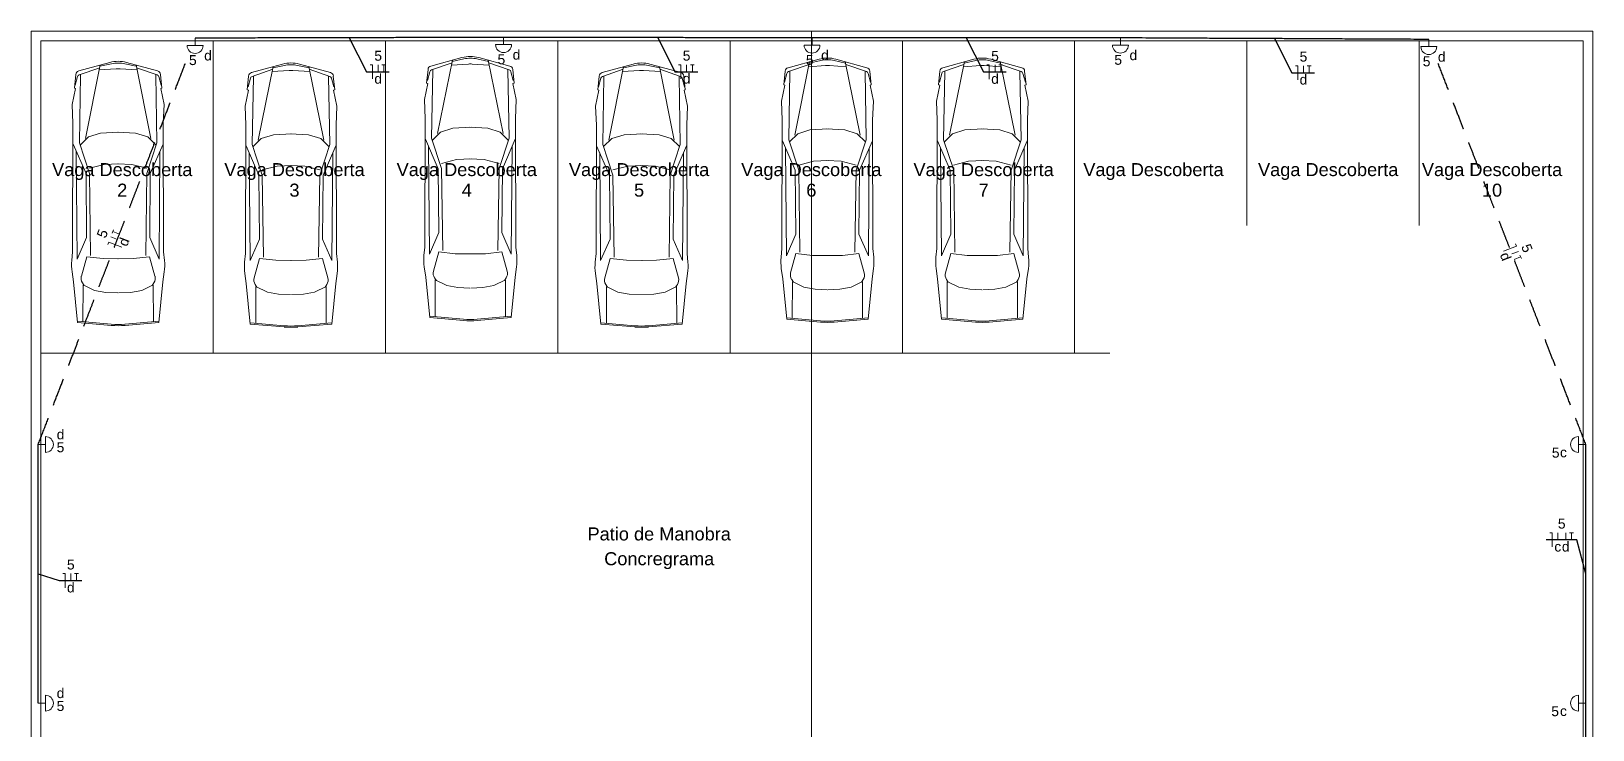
# Model space of a CAD drawing. Header units: inches. Extents: x 82 to 150, y -19 to 82.
# Drawn here: x 88.79 to 116.51, y 37.57 to 49.97 of the extents above; entities that cross this region are included whole.
import ezdxf
from ezdxf.enums import TextEntityAlignment as Align

# ---------------------------------------------------------------- set-up
doc = ezdxf.new("R2010")
doc.units = ezdxf.units.IN
doc.header["$MEASUREMENT"] = 0
doc.linetypes.add('Dashed', pattern=[0.75, 0.5, -0.25])
for name, color, linetype, lineweight in [('BASE', 7, 'Continuous', 5), ('EL-Condutos', 8, 'Continuous', 30), ('EL-Fios', 1, 'Continuous', 20), ('EL-Textos fios', 7, 'Continuous', 30), ('EL-Textos pontos', 5, 'Continuous', 30), ('MOVEIS', 253, 'Continuous', 20), ('P-SIMBOL', 5, 'Continuous', 20), ('TEXTO', 7, 'Continuous', 20)]:
    doc.layers.add(name, color=color, linetype=linetype, lineweight=lineweight)
doc.styles.add('Arial', font='arial.ttf')

msp = doc.modelspace()

# ---------------------------------------------------------------- linework, layer by layer
at = {"layer": 'BASE'}
for p, q in [((88.794, 49.97), (116.508, 49.97)), ((88.794, 20.86), (88.794, 49.97)), ((102.639, 49.97), (102.639, 11.398)), ((102.639, 11.398), (102.639, 49.97)), ((116.508, 49.97), (116.508, -2.309)), ((88.967, 49.797), (116.335, 49.797)), ((88.967, 20.86), (88.967, 49.797)), ((92.024, 44.259), (92.024, 49.797)), ((95.082, 44.259), (95.082, 49.797)), ((98.139, 44.259), (98.139, 49.797)), ((101.197, 44.259), (101.197, 49.797)), ((104.255, 44.259), (104.255, 49.797)), ((107.312, 44.259), (107.312, 49.797)), ((110.37, 46.524), (110.37, 49.797)), ((113.427, 46.524), (113.427, 49.797)), ((116.335, 49.797), (116.335, -2.309)), ((88.967, 44.259), (107.938, 44.259))]:
    msp.add_line(p, q, dxfattribs=at)
at = {"layer": 'EL-Condutos', "linetype": 'Dashed'}
for points in [[(88.917, 42.637), (89.049, 42.978), (89.172, 43.298), (89.288, 43.598), (89.396, 43.879), (89.499, 44.144), (89.595, 44.392), (89.685, 44.627), (89.771, 44.85), (89.853, 45.061), (89.931, 45.263), (90.006, 45.457), (90.078, 45.644), (90.149, 45.826), (90.218, 46.005), (90.286, 46.182), (90.354, 46.358), (90.423, 46.535), (90.492, 46.715), (90.563, 46.899), (90.636, 47.088), (90.712, 47.285), (90.791, 47.489), (90.874, 47.704), (90.961, 47.93), (91.054, 48.169), (91.152, 48.423), (91.256, 48.692), (91.367, 48.979), (91.485, 49.285), (91.611, 49.612)], [(116.385, 42.637), (116.253, 42.977), (116.129, 43.296), (116.013, 43.594), (115.905, 43.875), (115.802, 44.138), (115.706, 44.386), (115.615, 44.621), (115.53, 44.842), (115.448, 45.053), (115.37, 45.254), (115.295, 45.447), (115.222, 45.634), (115.152, 45.816), (115.083, 45.994), (115.015, 46.171), (114.946, 46.346), (114.878, 46.523), (114.808, 46.702), (114.737, 46.886), (114.664, 47.074), (114.588, 47.27), (114.509, 47.474), (114.426, 47.688), (114.339, 47.913), (114.246, 48.152), (114.148, 48.405), (114.044, 48.673), (113.933, 48.96), (113.815, 49.265), (113.689, 49.59)]]:
    msp.add_spline(points, degree=3, dxfattribs=at)
at = {"layer": 'EL-Condutos', "linetype": 'Continuous'}
for points in [[(97.177, 49.861), (96.912, 49.86), (96.664, 49.859), (96.432, 49.859), (96.215, 49.858), (96.011, 49.858), (95.819, 49.857), (95.638, 49.857), (95.467, 49.856), (95.304, 49.856), (95.149, 49.855), (95, 49.855), (94.855, 49.855), (94.715, 49.854), (94.576, 49.854), (94.439, 49.854), (94.302, 49.853), (94.164, 49.853), (94.023, 49.853), (93.879, 49.852), (93.73, 49.852), (93.574, 49.851), (93.412, 49.851), (93.24, 49.851), (93.06, 49.85), (92.868, 49.85), (92.664, 49.849), (92.446, 49.849), (92.214, 49.848), (91.966, 49.847), (91.702, 49.847)], [(102.651, 49.852), (102.386, 49.852), (102.138, 49.853), (101.906, 49.853), (101.689, 49.854), (101.485, 49.854), (101.293, 49.854), (101.112, 49.854), (100.941, 49.855), (100.779, 49.855), (100.623, 49.855), (100.474, 49.855), (100.33, 49.856), (100.189, 49.856), (100.051, 49.856), (99.914, 49.856), (99.777, 49.856), (99.639, 49.857), (99.498, 49.857), (99.354, 49.857), (99.204, 49.857), (99.049, 49.858), (98.886, 49.858), (98.715, 49.858), (98.535, 49.858), (98.343, 49.859), (98.139, 49.859), (97.922, 49.859), (97.69, 49.86), (97.442, 49.86), (97.177, 49.861)], [(108.124, 49.852), (107.86, 49.852), (107.612, 49.852), (107.38, 49.852), (107.163, 49.852), (106.959, 49.852), (106.767, 49.852), (106.586, 49.852), (106.415, 49.852), (106.252, 49.852), (106.097, 49.852), (105.948, 49.852), (105.803, 49.852), (105.663, 49.852), (105.525, 49.852), (105.388, 49.852), (105.25, 49.852), (105.112, 49.852), (104.972, 49.852), (104.827, 49.852), (104.678, 49.852), (104.523, 49.852), (104.36, 49.852), (104.189, 49.852), (104.008, 49.852), (103.816, 49.852), (103.612, 49.852), (103.395, 49.852), (103.163, 49.852), (102.915, 49.852), (102.651, 49.852)], [(113.598, 49.824), (113.333, 49.826), (113.085, 49.827), (112.853, 49.828), (112.636, 49.829), (112.432, 49.83), (112.24, 49.831), (112.06, 49.832), (111.889, 49.833), (111.726, 49.834), (111.571, 49.835), (111.421, 49.835), (111.277, 49.836), (111.136, 49.837), (110.998, 49.838), (110.861, 49.838), (110.724, 49.839), (110.586, 49.84), (110.445, 49.84), (110.301, 49.841), (110.152, 49.842), (109.996, 49.843), (109.834, 49.843), (109.663, 49.844), (109.482, 49.845), (109.29, 49.846), (109.086, 49.847), (108.869, 49.848), (108.637, 49.849), (108.389, 49.851), (108.124, 49.852)], [(88.917, 38.046), (88.917, 38.268), (88.917, 38.476), (88.917, 38.671), (88.917, 38.853), (88.917, 39.024), (88.917, 39.185), (88.917, 39.337), (88.917, 39.48), (88.917, 39.616), (88.917, 39.747), (88.917, 39.872), (88.917, 39.993), (88.917, 40.111), (88.917, 40.227), (88.917, 40.342), (88.917, 40.457), (88.917, 40.573), (88.917, 40.691), (88.917, 40.812), (88.917, 40.937), (88.917, 41.067), (88.917, 41.203), (88.917, 41.347), (88.917, 41.499), (88.917, 41.66), (88.917, 41.831), (88.917, 42.013), (88.917, 42.207), (88.917, 42.415), (88.917, 42.637)], [(116.385, 38.047), (116.385, 38.269), (116.385, 38.477), (116.385, 38.671), (116.385, 38.853), (116.385, 39.024), (116.385, 39.185), (116.385, 39.337), (116.385, 39.48), (116.385, 39.616), (116.385, 39.747), (116.385, 39.872), (116.385, 39.993), (116.385, 40.111), (116.385, 40.227), (116.385, 40.342), (116.385, 40.457), (116.385, 40.573), (116.385, 40.69), (116.385, 40.812), (116.385, 40.937), (116.385, 41.067), (116.385, 41.203), (116.385, 41.347), (116.385, 41.498), (116.385, 41.659), (116.385, 41.83), (116.385, 42.012), (116.385, 42.207), (116.385, 42.415), (116.385, 42.637)], [(116.385, 33.45), (116.385, 33.672), (116.385, 33.88), (116.385, 34.075), (116.385, 34.257), (116.385, 34.429), (116.385, 34.59), (116.385, 34.742), (116.385, 34.885), (116.385, 35.022), (116.385, 35.152), (116.385, 35.278), (116.385, 35.399), (116.385, 35.517), (116.385, 35.633), (116.385, 35.748), (116.385, 35.863), (116.385, 35.979), (116.385, 36.098), (116.385, 36.219), (116.385, 36.344), (116.385, 36.475), (116.385, 36.611), (116.385, 36.755), (116.385, 36.907), (116.385, 37.068), (116.385, 37.239), (116.385, 37.422), (116.385, 37.616), (116.385, 37.824), (116.385, 38.047)]]:
    msp.add_spline(points, degree=3, dxfattribs=at)
at = {"layer": 'EL-Fios', "color": 5}
for p, q in [((94.807, 49.373), (94.849, 49.373)), ((94.849, 49.123), (94.849, 49.373)), ((94.951, 49.248), (94.951, 49.373)), ((95.019, 49.373), (95.086, 49.373)), ((95.053, 49.248), (95.053, 49.373)), ((100.282, 49.376), (100.324, 49.376)), ((100.324, 49.126), (100.324, 49.376)), ((100.425, 49.251), (100.425, 49.376)), ((100.494, 49.376), (100.561, 49.376)), ((100.527, 49.251), (100.527, 49.376)), ((105.755, 49.372), (105.797, 49.372)), ((105.797, 49.122), (105.797, 49.372)), ((105.899, 49.247), (105.899, 49.372)), ((105.968, 49.372), (106.034, 49.372)), ((106.001, 49.247), (106.001, 49.372)), ((111.229, 49.358), (111.271, 49.358)), ((111.271, 49.108), (111.271, 49.358)), ((111.373, 49.233), (111.373, 49.358)), ((111.441, 49.358), (111.508, 49.358)), ((111.474, 49.233), (111.474, 49.358)), ((90.322, 46.276), (90.206, 46.321)), ((90.23, 46.385), (90.254, 46.447)), ((90.359, 46.371), (90.242, 46.416)), ((90.154, 46.187), (90.169, 46.226)), ((90.402, 46.136), (90.169, 46.226)), ((114.921, 46.066), (115.154, 46.157)), ((115.074, 46.017), (115.191, 46.062)), ((115.139, 46.196), (115.154, 46.157)), ((115.111, 45.922), (115.228, 45.967)), ((115.216, 45.998), (115.24, 45.936)), ((115.743, 41.071), (115.785, 41.071)), ((115.785, 40.821), (115.785, 41.071)), ((115.887, 40.946), (115.887, 41.071)), ((116.028, 40.946), (116.028, 41.071)), ((116.096, 41.071), (116.163, 41.071)), ((116.13, 40.946), (116.13, 41.071)), ((89.352, 40.346), (89.394, 40.346)), ((89.394, 40.096), (89.394, 40.346)), ((89.496, 40.221), (89.496, 40.346)), ((89.564, 40.346), (89.631, 40.346)), ((89.598, 40.221), (89.598, 40.346))]:
    msp.add_line(p, q, dxfattribs=at)
at = {"layer": 'EL-Textos fios'}
for p, q in [((94.439, 49.854), (94.745, 49.248)), ((99.914, 49.856), (100.219, 49.251)), ((105.388, 49.852), (105.693, 49.247)), ((110.861, 49.838), (111.167, 49.233)), ((94.745, 49.248), (95.149, 49.248)), ((100.219, 49.251), (100.623, 49.251)), ((105.693, 49.247), (106.097, 49.247)), ((111.167, 49.233), (111.57, 49.233)), ((116.226, 40.946), (115.681, 40.946)), ((116.385, 40.342), (116.226, 40.946)), ((88.917, 40.342), (89.29, 40.221)), ((89.29, 40.221), (89.693, 40.221))]:
    msp.add_line(p, q, dxfattribs=at)
at = {"layer": 'MOVEIS'}
for p, q in [((89.636, 49.265), (90.188, 49.416)), ((90.019, 49.372), (89.756, 48.068)), ((90.014, 49.348), (90.219, 49.392)), ((90.659, 49.348), (90.454, 49.392)), ((91.037, 49.265), (90.485, 49.416)), ((90.654, 49.372), (90.917, 48.068)), ((92.704, 49.236), (93.255, 49.387)), ((93.086, 49.343), (92.823, 48.039)), ((93.082, 49.319), (93.286, 49.363)), ((93.726, 49.319), (93.522, 49.363)), ((94.104, 49.236), (93.553, 49.387)), ((93.722, 49.343), (93.984, 48.039)), ((95.887, 49.352), (96.438, 49.503)), ((96.262, 49.41), (95.896, 49.283)), ((96.269, 49.459), (96.007, 48.155)), ((96.553, 49.388), (96.252, 49.369)), ((96.265, 49.435), (96.469, 49.479)), ((96.622, 49.388), (96.922, 49.369)), ((96.909, 49.435), (96.705, 49.479)), ((97.287, 49.352), (96.736, 49.503)), ((96.905, 49.459), (97.168, 48.155)), ((96.913, 49.41), (97.278, 49.283)), ((98.926, 49.236), (99.477, 49.387)), ((99.308, 49.343), (99.045, 48.039)), ((99.304, 49.319), (99.508, 49.363)), ((99.948, 49.319), (99.744, 49.363)), ((100.326, 49.236), (99.775, 49.387)), ((99.943, 49.343), (100.206, 48.039)), ((102.225, 49.323), (102.776, 49.474)), ((102.599, 49.381), (102.234, 49.254)), ((102.607, 49.43), (102.344, 48.126)), ((102.89, 49.359), (102.589, 49.34)), ((102.603, 49.406), (102.807, 49.45)), ((102.959, 49.359), (103.26, 49.34)), ((103.247, 49.406), (103.043, 49.45)), ((103.625, 49.323), (103.073, 49.474)), ((103.242, 49.43), (103.505, 48.126)), ((103.25, 49.381), (103.616, 49.254)), ((104.974, 49.323), (105.525, 49.474)), ((105.348, 49.381), (104.983, 49.254)), ((105.356, 49.43), (105.093, 48.126)), ((105.639, 49.359), (105.339, 49.34)), ((105.352, 49.406), (105.556, 49.45)), ((105.708, 49.359), (106.009, 49.34)), ((105.996, 49.406), (105.792, 49.45)), ((106.374, 49.323), (105.823, 49.474)), ((105.992, 49.43), (106.254, 48.126)), ((105.999, 49.381), (106.365, 49.254)), ((89.56, 48.96), (89.585, 49.204)), ((89.616, 49.164), (89.573, 49.01)), ((90.011, 49.323), (89.646, 49.196)), ((89.669, 49.198), (89.65, 47.988)), ((90.302, 49.301), (90.001, 49.283)), ((90.371, 49.301), (90.672, 49.283)), ((90.662, 49.323), (91.027, 49.196)), ((91.004, 49.198), (91.023, 47.988)), ((91.057, 49.164), (91.1, 49.01)), ((91.113, 48.96), (91.088, 49.204)), ((92.628, 48.931), (92.652, 49.175)), ((92.683, 49.135), (92.641, 48.981)), ((93.079, 49.294), (92.713, 49.167)), ((92.736, 49.169), (92.717, 47.959)), ((93.369, 49.272), (93.069, 49.254)), ((93.439, 49.272), (93.739, 49.254)), ((93.729, 49.294), (94.095, 49.167)), ((94.072, 49.169), (94.091, 47.959)), ((94.125, 49.135), (94.167, 48.981)), ((94.18, 48.931), (94.155, 49.175)), ((95.811, 49.047), (95.836, 49.291)), ((95.867, 49.251), (95.824, 49.097)), ((95.92, 49.285), (95.9, 48.074)), ((97.255, 49.285), (97.274, 48.074)), ((97.308, 49.251), (97.35, 49.097)), ((97.363, 49.047), (97.339, 49.291)), ((98.849, 48.931), (98.874, 49.175)), ((98.905, 49.135), (98.863, 48.981)), ((99.3, 49.294), (98.935, 49.167)), ((98.958, 49.169), (98.939, 47.959)), ((99.591, 49.272), (99.29, 49.254)), ((99.66, 49.272), (99.961, 49.254)), ((99.951, 49.294), (100.317, 49.167)), ((100.293, 49.169), (100.312, 47.959)), ((100.346, 49.135), (100.389, 48.981)), ((100.402, 48.931), (100.377, 49.175)), ((102.148, 49.018), (102.173, 49.262)), ((102.204, 49.222), (102.162, 49.068)), ((102.257, 49.256), (102.238, 48.045)), ((103.592, 49.256), (103.611, 48.045)), ((103.645, 49.222), (103.688, 49.068)), ((103.701, 49.018), (103.676, 49.262)), ((104.898, 49.018), (104.922, 49.262)), ((104.953, 49.222), (104.911, 49.068)), ((105.006, 49.256), (104.987, 48.045)), ((106.341, 49.256), (106.361, 48.045)), ((106.394, 49.222), (106.437, 49.068)), ((106.45, 49.018), (106.425, 49.262)), ((89.521, 48.669), (89.58, 48.955)), ((89.58, 48.955), (89.56, 48.96)), ((91.093, 48.955), (91.113, 48.96)), ((91.152, 48.669), (91.093, 48.955)), ((92.588, 48.64), (92.648, 48.926)), ((92.648, 48.926), (92.628, 48.931)), ((94.16, 48.926), (94.18, 48.931)), ((94.219, 48.64), (94.16, 48.926)), ((95.772, 48.756), (95.831, 49.042)), ((95.831, 49.042), (95.811, 49.047)), ((97.343, 49.042), (97.363, 49.047)), ((97.403, 48.756), (97.343, 49.042)), ((98.81, 48.64), (98.87, 48.926)), ((98.87, 48.926), (98.849, 48.931)), ((100.382, 48.926), (100.402, 48.931)), ((100.441, 48.64), (100.382, 48.926)), ((102.109, 48.727), (102.168, 49.013)), ((102.168, 49.013), (102.148, 49.018)), ((103.681, 49.013), (103.701, 49.018)), ((103.74, 48.727), (103.681, 49.013)), ((104.858, 48.727), (104.918, 49.013)), ((104.918, 49.013), (104.898, 49.018)), ((106.43, 49.013), (106.45, 49.018)), ((106.489, 48.727), (106.43, 49.013)), ((89.535, 48.332), (89.521, 48.669)), ((91.138, 48.332), (91.152, 48.669)), ((92.602, 48.303), (92.588, 48.64)), ((94.205, 48.303), (94.219, 48.64)), ((95.786, 48.418), (95.772, 48.756)), ((97.389, 48.418), (97.403, 48.756)), ((98.824, 48.303), (98.81, 48.64)), ((100.427, 48.303), (100.441, 48.64)), ((102.123, 48.389), (102.109, 48.727)), ((103.726, 48.389), (103.74, 48.727)), ((104.872, 48.389), (104.858, 48.727)), ((106.475, 48.389), (106.489, 48.727)), ((89.529, 46.054), (89.535, 48.332)), ((91.144, 46.054), (91.138, 48.332)), ((92.596, 46.025), (92.602, 48.303)), ((94.212, 46.025), (94.205, 48.303)), ((95.78, 46.141), (95.786, 48.418)), ((96.276, 48.247), (96.06, 48.18)), ((96.602, 48.265), (96.276, 48.247)), ((96.572, 48.265), (96.898, 48.247)), ((96.898, 48.247), (97.114, 48.18)), ((97.395, 46.141), (97.389, 48.418)), ((98.818, 46.025), (98.824, 48.303)), ((100.433, 46.025), (100.427, 48.303)), ((102.117, 46.112), (102.123, 48.389)), ((102.94, 48.236), (102.614, 48.218)), ((102.91, 48.236), (103.235, 48.218)), ((103.732, 46.112), (103.726, 48.389)), ((104.866, 46.112), (104.872, 48.389)), ((105.689, 48.236), (105.363, 48.218)), ((105.659, 48.236), (105.985, 48.218)), ((106.482, 46.112), (106.475, 48.389)), ((89.539, 47.966), (89.766, 47.444)), ((89.65, 47.988), (89.828, 47.447)), ((89.81, 48.093), (89.663, 47.951)), ((90.026, 48.16), (89.81, 48.093)), ((90.351, 48.178), (90.026, 48.16)), ((90.321, 48.178), (90.647, 48.16)), ((90.647, 48.16), (90.863, 48.093)), ((91.023, 47.988), (90.845, 47.447)), ((90.863, 48.093), (91.01, 47.951)), ((91.134, 47.966), (90.907, 47.444)), ((92.717, 47.959), (92.895, 47.418)), ((92.877, 48.064), (92.731, 47.922)), ((93.093, 48.131), (92.877, 48.064)), ((93.419, 48.149), (93.093, 48.131)), ((93.389, 48.149), (93.715, 48.131)), ((93.715, 48.131), (93.931, 48.064)), ((94.091, 47.959), (93.913, 47.418)), ((93.931, 48.064), (94.077, 47.922)), ((95.789, 48.053), (96.017, 47.531)), ((95.9, 48.074), (96.078, 47.534)), ((96.06, 48.18), (95.914, 48.038)), ((97.274, 48.074), (97.096, 47.534)), ((97.114, 48.18), (97.261, 48.038)), ((97.385, 48.053), (97.158, 47.531)), ((98.939, 47.959), (99.117, 47.418)), ((99.099, 48.064), (98.952, 47.922)), ((99.315, 48.131), (99.099, 48.064)), ((99.641, 48.149), (99.315, 48.131)), ((99.611, 48.149), (99.936, 48.131)), ((99.936, 48.131), (100.152, 48.064)), ((100.312, 47.959), (100.135, 47.418)), ((100.152, 48.064), (100.299, 47.922)), ((102.127, 48.024), (102.354, 47.502)), ((102.238, 48.045), (102.416, 47.505)), ((102.398, 48.151), (102.251, 48.009)), ((102.614, 48.218), (102.398, 48.151)), ((103.235, 48.218), (103.451, 48.151)), ((103.611, 48.045), (103.433, 47.505)), ((103.451, 48.151), (103.598, 48.009)), ((103.723, 48.024), (103.495, 47.502)), ((104.876, 48.024), (105.103, 47.502)), ((104.987, 48.045), (105.165, 47.505)), ((105.147, 48.151), (105, 48.009)), ((105.363, 48.218), (105.147, 48.151)), ((105.985, 48.218), (106.201, 48.151)), ((106.361, 48.045), (106.183, 47.505)), ((106.201, 48.151), (106.347, 48.009)), ((106.472, 48.024), (106.244, 47.502)), ((89.61, 45.928), (89.594, 47.839)), ((91.063, 45.928), (91.079, 47.839)), ((92.606, 47.937), (92.833, 47.415)), ((92.678, 45.899), (92.661, 47.81)), ((94.202, 47.937), (93.974, 47.415)), ((94.13, 45.899), (94.146, 47.81)), ((95.861, 46.015), (95.845, 47.926)), ((96.342, 47.694), (96.077, 47.624)), ((96.599, 47.704), (96.342, 47.694)), ((96.575, 47.704), (96.832, 47.694)), ((96.832, 47.694), (97.097, 47.624)), ((97.313, 46.015), (97.33, 47.926)), ((98.828, 47.937), (99.055, 47.415)), ((98.899, 45.899), (98.883, 47.81)), ((100.424, 47.937), (100.196, 47.415)), ((100.352, 45.899), (100.368, 47.81)), ((102.198, 45.986), (102.182, 47.897)), ((102.937, 47.675), (102.68, 47.665)), ((102.913, 47.675), (103.17, 47.665)), ((103.651, 45.986), (103.667, 47.897)), ((104.948, 45.986), (104.931, 47.897)), ((105.686, 47.675), (105.429, 47.665)), ((105.662, 47.675), (105.919, 47.665)), ((106.4, 45.986), (106.416, 47.897)), ((89.766, 47.444), (89.777, 46.311)), ((90.091, 47.607), (89.826, 47.537)), ((89.828, 47.447), (89.848, 45.992)), ((90.348, 47.617), (90.091, 47.607)), ((90.324, 47.617), (90.582, 47.607)), ((90.582, 47.607), (90.846, 47.537)), ((90.845, 47.447), (90.825, 45.992)), ((90.907, 47.444), (90.896, 46.311)), ((92.833, 47.415), (92.844, 46.282)), ((93.159, 47.578), (92.894, 47.508)), ((92.895, 47.418), (92.916, 45.963)), ((93.416, 47.588), (93.159, 47.578)), ((93.392, 47.588), (93.649, 47.578)), ((93.649, 47.578), (93.914, 47.508)), ((93.913, 47.418), (93.892, 45.963)), ((93.974, 47.415), (93.963, 46.282)), ((96.017, 47.531), (96.028, 46.398)), ((96.078, 47.534), (96.099, 46.079)), ((97.096, 47.534), (97.075, 46.079)), ((97.158, 47.531), (97.147, 46.398)), ((99.055, 47.415), (99.066, 46.282)), ((99.381, 47.578), (99.116, 47.508)), ((99.117, 47.418), (99.138, 45.963)), ((99.638, 47.588), (99.381, 47.578)), ((99.614, 47.588), (99.871, 47.578)), ((99.871, 47.578), (100.136, 47.508)), ((100.135, 47.418), (100.114, 45.963)), ((100.196, 47.415), (100.185, 46.282)), ((102.354, 47.502), (102.365, 46.369)), ((102.68, 47.665), (102.415, 47.595)), ((102.416, 47.505), (102.437, 46.05)), ((103.17, 47.665), (103.435, 47.595)), ((103.433, 47.505), (103.413, 46.05)), ((103.495, 47.502), (103.484, 46.369)), ((105.103, 47.502), (105.114, 46.369)), ((105.429, 47.665), (105.164, 47.595)), ((105.165, 47.505), (105.186, 46.05)), ((105.919, 47.665), (106.184, 47.595)), ((106.183, 47.505), (106.162, 46.05)), ((106.244, 47.502), (106.233, 46.369)), ((89.777, 46.311), (89.61, 45.928)), ((90.896, 46.311), (91.063, 45.928)), ((96.028, 46.398), (95.861, 46.015)), ((97.147, 46.398), (97.313, 46.015)), ((102.365, 46.369), (102.198, 45.986)), ((103.484, 46.369), (103.651, 45.986)), ((105.114, 46.369), (104.948, 45.986)), ((106.233, 46.369), (106.4, 45.986)), ((89.514, 45.902), (89.529, 46.054)), ((91.159, 45.902), (91.144, 46.054)), ((92.581, 45.873), (92.596, 46.025)), ((92.844, 46.282), (92.678, 45.899)), ((93.963, 46.282), (94.13, 45.899)), ((94.227, 45.873), (94.212, 46.025)), ((95.764, 45.989), (95.78, 46.141)), ((96.029, 46.053), (95.934, 45.71)), ((96.32, 46.021), (96.029, 46.053)), ((96.596, 46.018), (96.32, 46.021)), ((96.578, 46.018), (96.854, 46.021)), ((96.854, 46.021), (97.145, 46.053)), ((97.145, 46.053), (97.241, 45.71)), ((97.41, 45.989), (97.395, 46.141)), ((98.803, 45.873), (98.818, 46.025)), ((99.066, 46.282), (98.899, 45.899)), ((100.185, 46.282), (100.352, 45.899)), ((100.448, 45.873), (100.433, 46.025)), ((102.102, 45.96), (102.117, 46.112)), ((102.366, 46.024), (102.271, 45.681)), ((102.657, 45.993), (102.366, 46.024)), ((103.192, 45.993), (103.483, 46.024)), ((103.483, 46.024), (103.578, 45.681)), ((103.747, 45.96), (103.732, 46.112)), ((104.851, 45.96), (104.866, 46.112)), ((105.116, 46.024), (105.02, 45.681)), ((105.407, 45.993), (105.116, 46.024)), ((105.941, 45.993), (106.232, 46.024)), ((106.232, 46.024), (106.327, 45.681)), ((106.496, 45.96), (106.482, 46.112)), ((89.778, 45.967), (89.683, 45.623)), ((90.069, 45.935), (89.778, 45.967)), ((90.345, 45.931), (90.069, 45.935)), ((90.327, 45.931), (90.604, 45.935)), ((90.604, 45.935), (90.895, 45.967)), ((90.895, 45.967), (90.99, 45.623)), ((92.846, 45.938), (92.75, 45.594)), ((93.137, 45.906), (92.846, 45.938)), ((93.413, 45.902), (93.137, 45.906)), ((93.395, 45.902), (93.671, 45.906)), ((93.671, 45.906), (93.962, 45.938)), ((93.962, 45.938), (94.057, 45.594)), ((95.795, 45.607), (95.769, 45.788)), ((97.38, 45.607), (97.405, 45.788)), ((99.067, 45.938), (98.972, 45.594)), ((99.358, 45.906), (99.067, 45.938)), ((99.635, 45.902), (99.358, 45.906)), ((99.617, 45.902), (99.893, 45.906)), ((99.893, 45.906), (100.184, 45.938)), ((100.184, 45.938), (100.279, 45.594)), ((102.132, 45.578), (102.106, 45.759)), ((102.934, 45.989), (102.657, 45.993)), ((102.916, 45.989), (103.192, 45.993)), ((103.717, 45.578), (103.743, 45.759)), ((104.881, 45.578), (104.856, 45.759)), ((105.683, 45.989), (105.407, 45.993)), ((105.665, 45.989), (105.941, 45.993)), ((106.466, 45.578), (106.492, 45.759)), ((89.544, 45.52), (89.518, 45.701)), ((89.615, 44.803), (89.544, 45.52)), ((89.701, 45.507), (89.733, 45.46)), ((89.714, 45.469), (89.712, 44.82)), ((89.714, 45.469), (89.917, 45.368)), ((90.959, 45.469), (90.756, 45.368)), ((90.972, 45.507), (90.94, 45.46)), ((90.959, 45.469), (90.961, 44.82)), ((91.058, 44.803), (91.129, 45.52)), ((91.129, 45.52), (91.155, 45.701)), ((92.611, 45.491), (92.586, 45.672)), ((92.682, 44.774), (92.611, 45.491)), ((92.769, 45.478), (92.8, 45.431)), ((94.039, 45.478), (94.008, 45.431)), ((94.126, 44.774), (94.197, 45.491)), ((94.197, 45.491), (94.222, 45.672)), ((95.866, 44.89), (95.795, 45.607)), ((95.952, 45.594), (95.984, 45.547)), ((95.965, 45.556), (95.963, 44.907)), ((95.965, 45.556), (96.168, 45.455)), ((96.168, 45.455), (96.367, 45.421)), ((97.006, 45.455), (96.807, 45.421)), ((97.21, 45.556), (97.006, 45.455)), ((97.222, 45.594), (97.191, 45.547)), ((97.21, 45.556), (97.212, 44.907)), ((97.309, 44.89), (97.38, 45.607)), ((98.833, 45.491), (98.807, 45.672)), ((98.904, 44.774), (98.833, 45.491)), ((98.991, 45.478), (99.022, 45.431)), ((100.261, 45.478), (100.229, 45.431)), ((100.347, 44.774), (100.418, 45.491)), ((100.418, 45.491), (100.444, 45.672)), ((102.203, 44.861), (102.132, 45.578)), ((102.29, 45.565), (102.321, 45.518)), ((102.302, 45.527), (102.3, 44.878)), ((102.302, 45.527), (102.506, 45.426)), ((103.547, 45.527), (103.344, 45.426)), ((103.56, 45.565), (103.528, 45.518)), ((103.547, 45.527), (103.549, 44.878)), ((103.646, 44.861), (103.717, 45.578)), ((104.952, 44.861), (104.881, 45.578)), ((105.039, 45.565), (105.07, 45.518)), ((105.051, 45.527), (105.049, 44.878)), ((105.051, 45.527), (105.255, 45.426)), ((106.296, 45.527), (106.093, 45.426)), ((106.309, 45.565), (106.278, 45.518)), ((106.296, 45.527), (106.298, 44.878)), ((106.395, 44.861), (106.466, 45.578)), ((89.917, 45.368), (90.116, 45.334)), ((90.116, 45.334), (90.33, 45.325)), ((90.557, 45.334), (90.343, 45.325)), ((90.756, 45.368), (90.557, 45.334)), ((92.782, 45.441), (92.779, 44.791)), ((92.782, 45.441), (92.985, 45.339)), ((92.985, 45.339), (93.184, 45.305)), ((93.184, 45.305), (93.397, 45.297)), ((93.624, 45.305), (93.411, 45.297)), ((93.823, 45.339), (93.624, 45.305)), ((94.026, 45.441), (93.823, 45.339)), ((94.026, 45.441), (94.029, 44.791)), ((96.367, 45.421), (96.58, 45.412)), ((96.807, 45.421), (96.594, 45.412)), ((99.003, 45.441), (99.001, 44.791)), ((99.003, 45.441), (99.207, 45.339)), ((99.207, 45.339), (99.406, 45.305)), ((99.406, 45.305), (99.619, 45.297)), ((99.846, 45.305), (99.632, 45.297)), ((100.045, 45.339), (99.846, 45.305)), ((100.248, 45.441), (100.045, 45.339)), ((100.248, 45.441), (100.25, 44.791)), ((102.506, 45.426), (102.704, 45.392)), ((102.704, 45.392), (102.918, 45.383)), ((103.145, 45.392), (102.931, 45.383)), ((103.344, 45.426), (103.145, 45.392)), ((105.255, 45.426), (105.454, 45.392)), ((105.454, 45.392), (105.667, 45.383)), ((105.894, 45.392), (105.681, 45.383)), ((106.093, 45.426), (105.894, 45.392)), ((96.466, 44.859), (95.867, 44.911)), ((96.708, 44.859), (97.308, 44.911)), ((90.215, 44.751), (89.615, 44.803)), ((90.215, 44.773), (89.616, 44.825)), ((90.458, 44.773), (91.057, 44.825)), ((90.458, 44.751), (91.058, 44.803)), ((93.283, 44.722), (92.682, 44.774)), ((93.283, 44.744), (92.683, 44.796)), ((93.525, 44.744), (94.124, 44.796)), ((93.525, 44.722), (94.126, 44.774)), ((96.466, 44.838), (95.866, 44.89)), ((96.708, 44.838), (97.309, 44.89)), ((99.504, 44.722), (98.904, 44.774)), ((99.504, 44.744), (98.905, 44.796)), ((99.747, 44.744), (100.346, 44.796)), ((99.747, 44.722), (100.347, 44.774)), ((102.803, 44.809), (102.203, 44.861)), ((102.803, 44.83), (102.204, 44.882)), ((103.046, 44.83), (103.645, 44.882)), ((103.046, 44.809), (103.646, 44.861)), ((105.553, 44.809), (104.952, 44.861)), ((105.553, 44.83), (104.953, 44.882)), ((105.795, 44.83), (106.394, 44.882)), ((105.795, 44.809), (106.395, 44.861))]:
    msp.add_line(p, q, dxfattribs=at)
for centre, radius, start, end in [((90.336, 48.873), 0.563, 74.6615, 105.339), ((90.336, 48.842), 0.563, 77.9052, 102.095), ((93.404, 48.844), 0.563, 74.6615, 105.339), ((93.404, 48.813), 0.563, 77.9052, 102.095), ((95.906, 49.284), 0.0703, 105.339, 174.19), ((96.587, 48.96), 0.563, 74.6615, 105.339), ((96.587, 48.929), 0.563, 77.9052, 102.095), ((96.587, 48.826), 0.563, 86.4735, 93.5265), ((97.269, 49.284), 0.0703, 5.8102, 74.6615), ((99.626, 48.844), 0.563, 74.6615, 105.339), ((99.626, 48.813), 0.563, 77.9052, 102.095), ((102.925, 48.931), 0.563, 74.6615, 105.339), ((102.925, 48.9), 0.563, 77.9052, 102.095), ((102.925, 48.797), 0.563, 86.4735, 93.5265), ((105.674, 48.931), 0.563, 74.6615, 105.339), ((105.674, 48.9), 0.563, 77.9052, 102.095), ((105.674, 48.797), 0.563, 86.4735, 93.5265), ((89.655, 49.197), 0.0703, 105.339, 174.19), ((89.661, 49.151), 0.0469, 109.211, 164.514), ((90.336, 48.74), 0.563, 86.4735, 93.5265), ((91.012, 49.151), 0.0469, 15.4862, 70.7894), ((91.018, 49.197), 0.0703, 5.8102, 74.6615), ((92.722, 49.168), 0.0703, 105.339, 174.19), ((92.728, 49.123), 0.0469, 109.211, 164.514), ((93.404, 48.711), 0.563, 86.4735, 93.5265), ((94.079, 49.123), 0.0469, 15.4862, 70.7894), ((94.086, 49.168), 0.0703, 5.8102, 74.6615), ((95.912, 49.238), 0.0469, 109.211, 164.514), ((97.263, 49.238), 0.0469, 15.4862, 70.7894), ((98.944, 49.168), 0.0703, 105.339, 174.19), ((98.95, 49.123), 0.0469, 109.211, 164.514), ((99.626, 48.711), 0.563, 86.4735, 93.5265), ((100.301, 49.123), 0.0469, 15.4862, 70.7894), ((100.307, 49.168), 0.0703, 5.8102, 74.6615), ((102.243, 49.255), 0.0703, 105.339, 174.19), ((102.249, 49.209), 0.0469, 109.211, 164.514), ((103.6, 49.209), 0.0469, 15.4862, 70.7894), ((103.606, 49.255), 0.0703, 5.8102, 74.6615), ((104.992, 49.255), 0.0703, 105.339, 174.19), ((104.998, 49.209), 0.0469, 109.211, 164.514), ((106.349, 49.209), 0.0469, 15.4862, 70.7894), ((106.355, 49.255), 0.0703, 5.8102, 74.6615), ((90.354, 45.819), 0.844, 174.374, 188.072), ((90.319, 45.819), 0.844, 351.928, 5.6257), ((93.421, 45.79), 0.844, 174.374, 188.072), ((93.387, 45.79), 0.844, 351.928, 5.6257), ((96.604, 45.906), 0.844, 174.374, 188.072), ((96.57, 45.906), 0.844, 351.928, 5.6257), ((99.643, 45.79), 0.844, 174.374, 188.072), ((99.608, 45.79), 0.844, 351.928, 5.6257), ((102.942, 45.877), 0.844, 174.374, 188.072), ((102.907, 45.877), 0.844, 351.928, 5.6257), ((105.691, 45.877), 0.844, 174.374, 188.072), ((105.656, 45.877), 0.844, 351.928, 5.6257), ((89.818, 45.585), 0.141, 164.469, 213.736), ((90.855, 45.585), 0.141, 326.264, 15.5306), ((92.886, 45.556), 0.141, 164.469, 213.736), ((93.922, 45.556), 0.141, 326.264, 15.5306), ((96.069, 45.672), 0.141, 164.469, 213.736), ((97.105, 45.672), 0.141, 326.264, 15.5306), ((99.108, 45.556), 0.141, 164.469, 213.736), ((100.144, 45.556), 0.141, 326.264, 15.5306), ((102.407, 45.643), 0.141, 164.469, 213.736), ((103.443, 45.643), 0.141, 326.264, 15.5306), ((105.156, 45.643), 0.141, 164.469, 213.736), ((106.192, 45.643), 0.141, 326.264, 15.5306), ((90.336, 46.174), 1.407, 265.059, 274.941), ((90.336, 46.152), 1.407, 265.059, 274.941), ((93.404, 46.145), 1.407, 265.059, 274.941), ((93.404, 46.123), 1.407, 265.059, 274.941), ((96.587, 46.261), 1.407, 265.059, 274.941), ((96.587, 46.239), 1.407, 265.059, 274.941), ((99.626, 46.145), 1.407, 265.059, 274.941), ((99.626, 46.123), 1.407, 265.059, 274.941), ((102.925, 46.232), 1.407, 265.059, 274.941), ((102.925, 46.21), 1.407, 265.059, 274.941), ((105.674, 46.232), 1.407, 265.059, 274.941), ((105.674, 46.21), 1.407, 265.059, 274.941)]:
    msp.add_arc(centre, radius, start, end, dxfattribs=at)
at = {"layer": 'P-SIMBOL'}
for p, q in [((91.843, 49.718), (91.56, 49.718)), ((91.702, 49.718), (91.702, 49.847)), ((97.318, 49.732), (97.036, 49.732)), ((97.177, 49.732), (97.177, 49.861)), ((102.792, 49.724), (102.509, 49.724)), ((102.651, 49.724), (102.651, 49.852)), ((108.266, 49.724), (107.983, 49.724)), ((108.124, 49.724), (108.124, 49.852)), ((113.739, 49.696), (113.457, 49.696)), ((113.598, 49.696), (113.598, 49.824)), ((89.045, 42.778), (89.045, 42.496)), ((116.256, 42.495), (116.256, 42.778)), ((89.045, 42.637), (88.917, 42.637)), ((116.256, 42.637), (116.385, 42.637)), ((89.045, 38.046), (88.917, 38.046)), ((89.045, 38.188), (89.045, 37.905)), ((116.256, 37.906), (116.256, 38.188)), ((116.256, 38.047), (116.385, 38.047))]:
    msp.add_line(p, q, dxfattribs=at)
for centre, start, end in [((91.702, 49.718), 180, 0), ((97.177, 49.732), 180, 0), ((102.651, 49.724), 180, 0), ((108.124, 49.724), 180, 0), ((113.598, 49.696), 180, 0), ((89.045, 42.637), 270, 90), ((116.256, 42.637), 90, 270), ((89.045, 38.046), 270, 90), ((116.256, 38.047), 90, 270)]:
    msp.add_arc(centre, 0.141, start, end, dxfattribs=at)

# ---------------------------------------------------------------- texts
at = {"layer": 'EL-Textos pontos', "char_height": 0.176, "attachment_point": 8, "line_spacing_factor": 0.798, "style": 'Arial'}
for s, insert, width in [('d', (91.931, 49.449), 0.27963), ('d', (97.406, 49.463), 0.27963), ('d', (102.88, 49.454), 0.27963), ('d', (108.354, 49.454), 0.27963), ('d', (113.827, 49.427), 0.27963), ('5', (91.662, 49.367), 0.27963), ('5', (97.138, 49.381), 0.27963), ('5', (102.611, 49.372), 0.27963), ('5', (108.085, 49.372), 0.27963), ('5', (113.559, 49.345), 0.27963), ('d', (89.314, 42.725), 0.27963), ('5', (89.313, 42.497), 0.27963), ('5', (115.85, 42.401), 0.27963), ('c', (115.987, 42.407), 0.2514), ('d', (89.314, 38.134), 0.27963), ('5', (89.313, 37.906), 0.27963), ('5', (115.84, 37.813), 0.27963), ('c', (115.987, 37.817), 0.2514)]:
    msp.add_mtext(s, dxfattribs=dict(at, insert=insert, width=width))
at = {"layer": 'TEXTO', "style": 'Arial'}
for s, height, p in [('Vaga Descoberta', 0.23076, (90.409, 47.33)), ('Vaga Descoberta', 0.23076, (93.466, 47.33)), ('Vaga Descoberta', 0.23076, (96.524, 47.33)), ('Vaga Descoberta', 0.23076, (99.582, 47.33)), ('Vaga Descoberta', 0.23076, (102.639, 47.33)), ('Vaga Descoberta', 0.23076, (105.697, 47.33)), ('Vaga Descoberta', 0.23076, (108.711, 47.33)), ('Vaga Descoberta', 0.23076, (111.812, 47.33)), ('Vaga Descoberta', 0.23076, (114.72, 47.33)), ('2', 0.231, (90.409, 46.965)), ('3', 0.231, (93.466, 46.965)), ('4', 0.231, (96.524, 46.965)), ('5', 0.231, (99.582, 46.965)), ('6', 0.231, (102.639, 46.965)), ('7', 0.231, (105.697, 46.965)), ('10', 0.2308, (114.72, 46.965)), ('Patio de Manobra', 0.23076, (99.939, 40.865)), ('Concregrama', 0.23076, (99.939, 40.425))]:
    msp.add_text(s, height=height, dxfattribs=at).set_placement(p, align=Align.BOTTOM_CENTER)
at = {"layer": 'TEXTO', "char_height": 0.176, "attachment_point": 8, "line_spacing_factor": 0.798, "style": 'Arial'}
for s, insert, width in [('5', (94.951, 49.444), 0.27963), ('5', (100.425, 49.446), 0.27963), ('5', (105.899, 49.442), 0.27963), ('5', (111.373, 49.428), 0.27963), ('d', (94.951, 49.036), 0.27963), ('d', (100.425, 49.039), 0.27963), ('d', (105.899, 49.035), 0.27963), ('d', (111.373, 49.021), 0.27963), ('5', (115.957, 41.142), 0.27963), ('c', (115.887, 40.734), 0.2514), ('d', (116.028, 40.734), 0.27963), ('5', (89.496, 40.416), 0.27963), ('d', (89.496, 40.009), 0.27963)]:
    msp.add_mtext(s, dxfattribs=dict(at, insert=insert, width=width))
at = {"layer": 'TEXTO', "char_height": 0.176, "width": 0.27963, "attachment_point": 8, "line_spacing_factor": 0.798, "style": 'Arial'}
for s, insert, rotation in [('5', (90.14, 46.347), 68.879), ('d', (90.52, 46.2), 68.879), ('d', (114.877, 45.94), 291.192), ('5', (115.257, 46.087), 291.192)]:
    msp.add_mtext(s, dxfattribs=dict(at, insert=insert, rotation=rotation))

doc.saveas('drawing.dxf')
